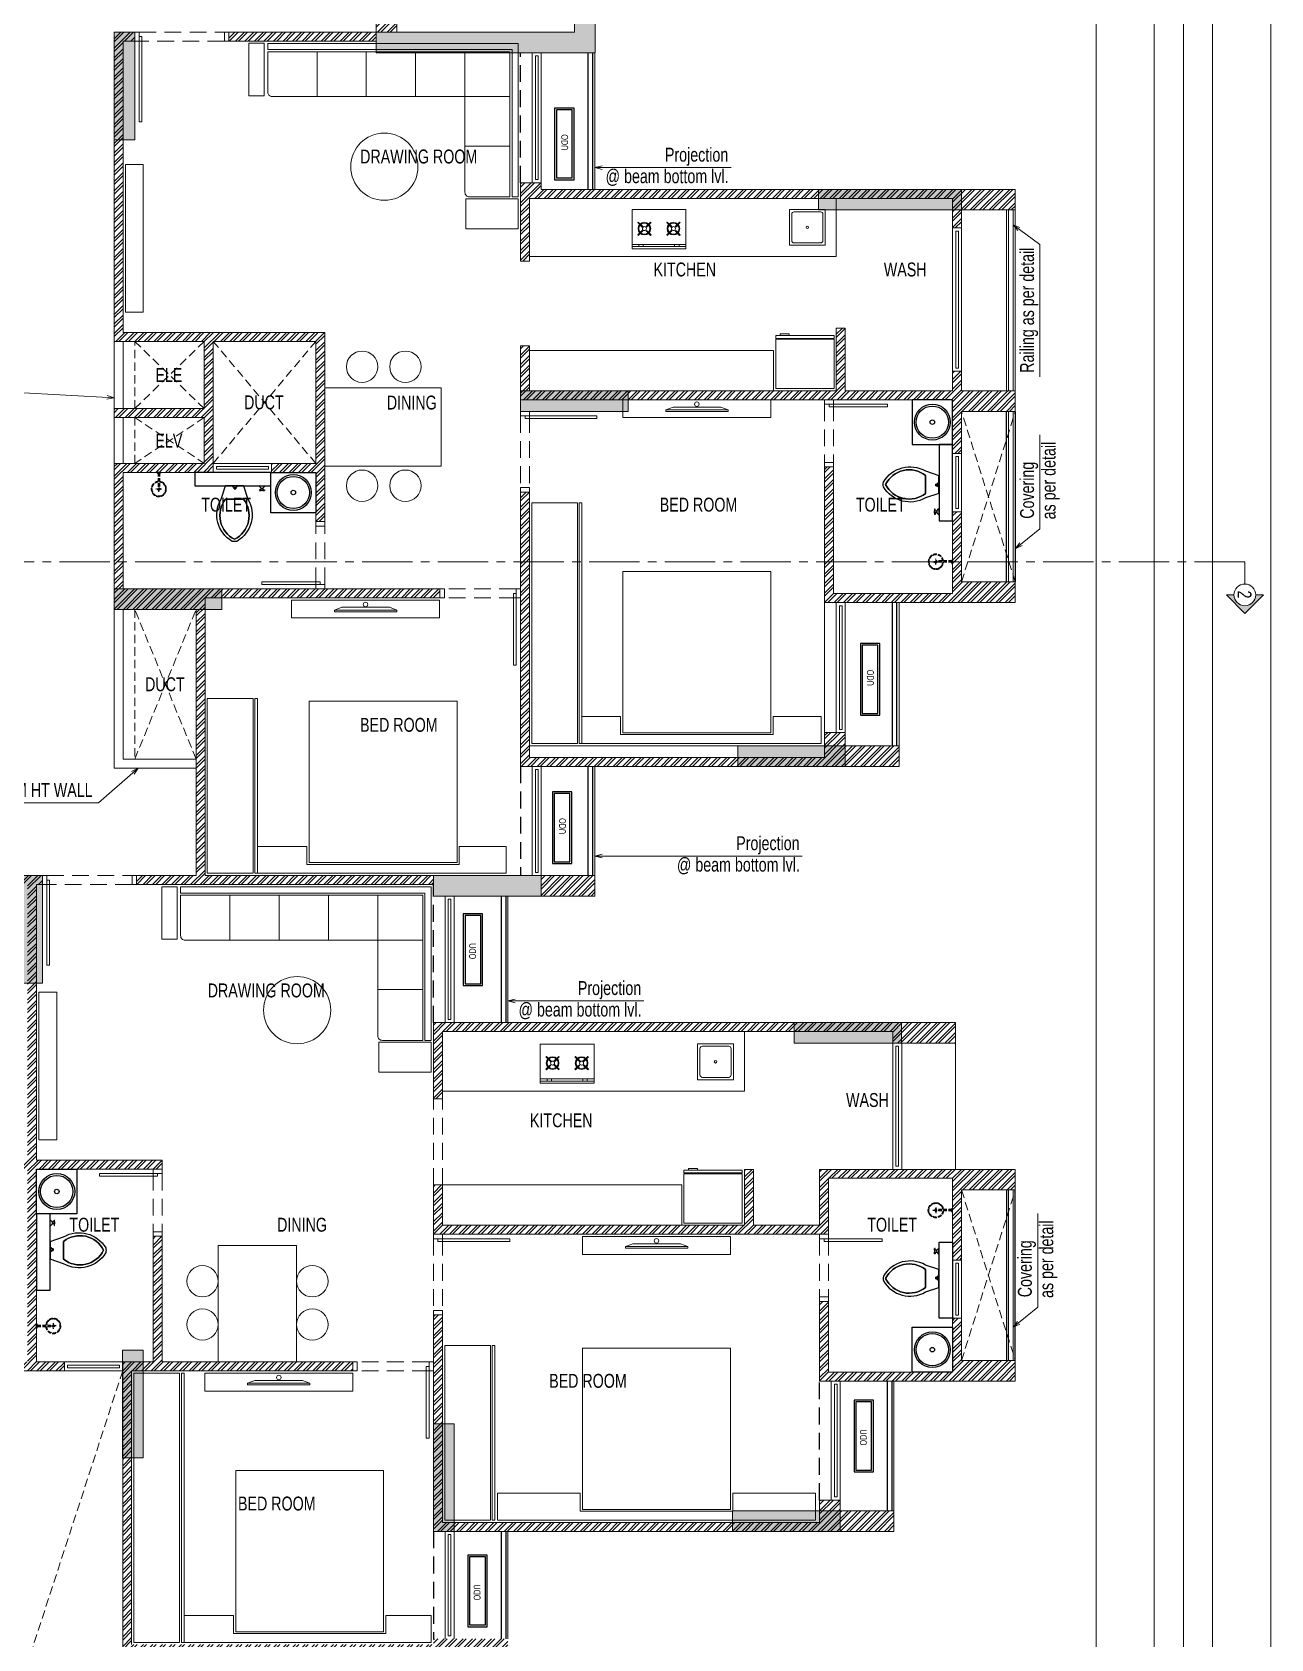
# Model space of a CAD drawing. Header units: inches. Extents: x 822859 to 1009930, y 496782 to 576896.
# Drawn here: x 910625 to 924439, y 533887 to 551813 of the extents above; entities that cross this region are included whole.
import ezdxf
from ezdxf.enums import TextEntityAlignment as Align

# ---------------------------------------------------------------- set-up
doc = ezdxf.new("R2010")
doc.units = ezdxf.units.IN
doc.header["$LTSCALE"] = 750
doc.header["$MEASUREMENT"] = 0
for name, pattern in [('CENTER', [2, 1.25, -0.25, 0.25, -0.25]), ('CENTER2', [1.125, 0.75, -0.125, 0.125, -0.125]), ('HIDDEN', [0.375, 0.25, -0.125]), ('HIDDEN2', [0.1875, 0.125, -0.0625])]:
    doc.linetypes.add(name, pattern=pattern)
for name, color, linetype, lineweight in [('COLUMN', 5, 'Continuous', 13), ('DOOR-MSA', 8, 'Continuous', 13), ('DOTTED LINE-MSA', 8, 'HIDDEN2', 13), ('ELE-01-MSA', 8, 'Continuous', 18), ('ELE-03-MSA', 145, 'Continuous', 18), ('ELE-04-MSA', 139, 'Continuous', 15), ('FURNITURE-MSA', 251, 'Continuous', 5), ('SECTION LINE', 14, 'CENTER', 9), ('TEXT DETAIL-MSA', 8, 'Continuous', 13), ('TEXT ROOM NAME-MSA', 8, 'Continuous', 13), ('WALL HATCH-MSA', 251, 'Continuous', 9), ('WALL-MSA', 11, 'Continuous', 18), ('WINDOW-MSA', 8, 'Continuous', 13)]:
    doc.layers.add(name, color=color, linetype=linetype, lineweight=lineweight)
for name, color, linetype in [('ELE-02-MSA', 8, 'Continuous'), ('P.FIXTURE', 8, 'Continuous'), ('R.C.C HATCH-MSA', 250, 'Continuous')]:
    doc.layers.add(name, color=color, linetype=linetype)
doc.styles.add('125', font='swisscl.ttf', dxfattribs={"height": 125})
doc.styles.add('ARIAL', font='ARIALN.TTF', dxfattribs={"height": 360})
doc.styles.add('Arial Narrow', font='swisscl.ttf', dxfattribs={"height": 150})
doc.styles.add('Arial-Reg', font='swisscl.ttf', dxfattribs={"height": 155})
doc.styles.add('MtXpl_Swis721_LtCn_B', font='swisscl.ttf')
doc.dimstyles.new('100 K.T', dxfattribs={"dimtxt": 360, "dimasz": 80, "dimexe": 0.18, "dimexo": 0.0625, "dimgap": 1, "dimtad": 1, "dimdec": 0, "dimzin": 0, "dimdsep": 46, "dimtxsty": 'ARIAL', "dimblk": 'DOT', "dimcen": 0.09, "dimse1": 1, "dimse2": 1, "dimclrd": 50, "dimclrt": 256, "dimadec": 0, "dimazin": 0, "dimtfac": 1, "dimtdec": 0, "dimtofl": 0, "dimtmove": 1, "dimatfit": 0, "dimfxl": 1, "dimtolj": 1, "dimtzin": 0, "dimlwd": -1, "dimarcsym": 0})
pattern_1 = [(45, (73952.8, 0), (-53.0330086, 53.0330086), []), (45, (73988.155, 0), (-53.0330086, 53.0330086), [])]

# ---------------------------------------------------------------- blocks, each defined once
blk = doc.blocks.new('t4tgg34')
for points in [[(375405, -62759), (375391, -62745), (375391, -62738), (375371, -62738), (375371, -62720), (375391, -62720), (375391, -62713), (375405, -62699), (375405, -62635), (375255, -62585, 0.412342), (374785, -62709, 0.132891), (374785, -62761, 0.412336), (375255, -62885), (375405, -62835)], [(375255, -62835, -0.475238), (374809, -62735, -0.475243), (375255, -62635)]]:
    blk.add_lwpolyline(points, format="xyb", close=True)
blk.add_lwpolyline([(375255, -62835), (375255, -62635, 0.475243), (374809, -62735, 0.475238), (375255, -62835, 0.489246)], format="xyb")
blk.add_lwpolyline([(375405, -62635), (375405, -62699), (375391, -62713), (375391, -62720), (375371, -62720), (375371, -62738), (375391, -62738), (375391, -62745), (375405, -62759), (375405, -62699), (375405, -62835)])
blk = doc.blocks.new('9')
at = {"linetype": 'Continuous'}
for p, q in [((709870, -390415), (709870, -390434)), ((709876, -390434), (709870, -390434)), ((709876, -390415), (709876, -390434))]:
    blk.add_line(p, q, dxfattribs=at)
for points in [[(709876, -390396), (709876, -390377), (709870, -390377), (709870, -390396)], [(709895, -390396), (709920, -390370), (709920, -390440), (709895, -390415)]]:
    blk.add_lwpolyline(points, dxfattribs=at)
blk.add_lwpolyline([(709895, -390415), (709870, -390415), (709870, -390396), (709895, -390396)], close=True, dxfattribs=at)
blk = doc.blocks.new('SHOWE')
at = {"linetype": 'HIDDEN', "ltscale": 0.2}
for p, q in [((3964261, -1171718), (3964261, -1171675)), ((3964261, -1171675), (3964263, -1171675)), ((3964264, -1171676), (3964264, -1171716)), ((3964269, -1171681), (3964269, -1171696)), ((3964269, -1171689), (3964438, -1171689)), ((3964447, -1171665), (3964447, -1171728)), ((3964261, -1171718), (3964263, -1171718)), ((3964269, -1171712), (3964269, -1171696)), ((3964269, -1171704), (3964438, -1171704)), ((3964479, -1171696), (3964416, -1171696))]:
    blk.add_line(p, q, dxfattribs=at)
for radius in [12.5, 10.6]:
    blk.add_circle((3964447, -1171696), radius, dxfattribs=at)
for centre, radius, start, end in [((3964262, -1171676), 1.76, 358.0282, 62.0821), ((3964260, -1171685), 10.1, 28.3436, 64.2104), ((3964447, -1171696), 84.1, 185.2383, 174.7617), ((3964447, -1171696), 81.4, 185.4105, 174.5895), ((3964447, -1171696), 78, 185.6496, 174.3504), ((3964262, -1171716), 1.76, 297.9179, 1.9718), ((3964260, -1171707), 10.1, 295.7896, 331.6564)]:
    blk.add_arc(centre, radius, start, end, dxfattribs=at)
blk = doc.blocks.new('A$C0454f6c0')
at = {"layer": 'WINDOW-MSA', "ltscale": 5000}
for points in [[(0, 1050), (0, 1000), (-100, 1000), (-100, 1050)], [(0, 0), (0, 50), (-100, 50), (-100, 0)]]:
    blk.add_lwpolyline(points, close=True, dxfattribs=at)
at = {"layer": 'WINDOW-MSA', "linetype": 'HIDDEN'}
for points in [[(-100, 1000), (-100, 50)], [(0, 50), (0, 1000)]]:
    blk.add_lwpolyline(points, dxfattribs=at)
at = {"layer": 'WINDOW-MSA', "ltscale": 5000, "elevation": 0}
blk.add_lwpolyline([(-50, 50), (-1000, 50), (-1000, 80), (-50, 80)], close=True, dxfattribs=at)
blk = doc.blocks.new('A$C16cd5f5f')
at = {"layer": 'WINDOW-MSA', "ltscale": 5000}
for points in [[(50, 50), (50, 850), (80, 850), (80, 50)], [(0, 0), (50, 0), (50, 100), (0, 100)], [(900, 0), (850, 0), (850, 100), (900, 100)]]:
    blk.add_lwpolyline(points, close=True, dxfattribs=at)
at = {"layer": 'WINDOW-MSA', "linetype": 'HIDDEN', "elevation": 0}
blk.add_lwpolyline([(50, 100), (850, 100)], dxfattribs=at)
at = {"layer": 'WINDOW-MSA', "linetype": 'HIDDEN'}
blk.add_lwpolyline([(50, 0), (850, 0)], dxfattribs=at)
blk = doc.blocks.new('A$Ca69f7aba')
at = {"layer": 'WINDOW-MSA', "ltscale": 5000}
for points in [[(-750, 0), (-700, 0), (-700, -100), (-750, -100)], [(0, 0), (-50, 0), (-50, -100), (0, -100)], [(-50, -50), (-50, -700), (-80, -700), (-80, -50)]]:
    blk.add_lwpolyline(points, close=True, dxfattribs=at)
at = {"layer": 'WINDOW-MSA', "linetype": 'HIDDEN'}
blk.add_lwpolyline([(-50, 0), (-700, 0)], dxfattribs=at)
at = {"layer": 'WINDOW-MSA', "linetype": 'HIDDEN', "elevation": 0}
blk.add_lwpolyline([(-50, -100), (-700, -100)], dxfattribs=at)
blk = doc.blocks.new('A$Cbea8c011')
at = {"layer": 'ELE-02-MSA', "elevation": 0}
for points in [[(400, -108), (-400, -108), (-400, 108), (400, 108)], [(380, -88), (-380, -88), (-380, 88), (380, 88)]]:
    blk.add_lwpolyline(points, close=True, dxfattribs=at)
at = {"layer": 'TEXT DETAIL-MSA', "style": 'Arial Narrow'}
blk.add_text('ODU', height=75, dxfattribs=at).set_placement((-106, -42, 0))
blk = doc.blocks.new('BLOCK-G & H TYPICAL COLOUMN')
at = {"layer": 'R.C.C HATCH-MSA'}
h = blk.add_hatch(color=256, dxfattribs=at)
h.dxf.hatch_style = 1
h.paths.add_polyline_path([(172697.62, -104207.75), (172688.57, -104207.75), (172688.57, -104255), (172697.62, -104255)])
h.paths.add_polyline_path([(172327.12, -104207.75), (172336.18, -104207.75), (172336.18, -104255), (172327.12, -104255)])
h.paths.add_polyline_path([(172819.88, -104207.75), (172819.88, -104216.81), (172867.12, -104216.81), (172867.12, -104207.75)])
h.paths.add_polyline_path([(172204.87, -104207.75), (172204.87, -104216.81), (172157.62, -104216.81), (172157.62, -104207.75)])
h.paths.add_polyline_path([(172561.18, -104240.06), (172552.12, -104240.06), (172552.12, -104287.31), (172561.18, -104287.31)])
h.paths.add_polyline_path([(172463.57, -104240.06), (172472.62, -104240.06), (172472.62, -104287.31), (172463.57, -104287.31)])
h.paths.add_polyline_path([(172177.87, -104422.2), (172177.87, -104431.25), (172130.62, -104431.25), (172130.62, -104422.2)])
h.paths.add_polyline_path([(172894.12, -104422.2), (172894.12, -104431.25), (172846.88, -104431.25), (172846.88, -104422.2)])
h.paths.add_polyline_path([(172336.12, -104486.75), (172336.12, -104495.81), (172288.87, -104495.81), (172288.87, -104486.75)])
h.paths.add_polyline_path([(172202.62, -104543.75), (172202.62, -104552.81), (172155.37, -104552.81), (172155.37, -104543.75)])
h.paths.add_polyline_path([(172822.13, -104543.75), (172822.13, -104552.81), (172869.37, -104552.81), (172869.37, -104543.75)])
h.paths.add_polyline_path([(172516.9, -104495.81), (172507.85, -104495.81), (172507.85, -104448.56), (172516.9, -104448.56)])
h.paths.add_polyline_path([(172697.62, -104104.25), (172688.57, -104104.25), (172688.57, -104057.01), (172697.62, -104057.01)])
h.paths.add_polyline_path([(172327.12, -104104.25), (172336.18, -104104.25), (172336.18, -104057.01), (172327.12, -104057.01)])
h.paths.add_polyline_path([(172819.88, -104104.25), (172819.88, -104095.2), (172867.12, -104095.2), (172867.12, -104104.25)])
h.paths.add_polyline_path([(172204.87, -104104.25), (172204.87, -104095.2), (172157.62, -104095.2), (172157.62, -104104.25)])
h.paths.add_polyline_path([(172561.18, -104071.94), (172552.12, -104071.94), (172552.12, -104024.7), (172561.18, -104024.7)])
h.paths.add_polyline_path([(172463.57, -104071.94), (172472.62, -104071.94), (172472.62, -104024.7), (172463.57, -104024.7)])
h.paths.add_polyline_path([(172177.87, -103889.81), (172177.87, -103880.75), (172130.62, -103880.75), (172130.62, -103889.81)])
h.paths.add_polyline_path([(172894.12, -103889.81), (172894.12, -103880.75), (172846.88, -103880.75), (172846.88, -103889.81)])
h.paths.add_polyline_path([(172336.12, -103825.25), (172336.12, -103816.2), (172288.87, -103816.2), (172288.87, -103825.25)])
h.paths.add_polyline_path([(172202.62, -103768.25), (172202.62, -103759.2), (172155.37, -103759.2), (172155.37, -103768.25)])
h.paths.add_polyline_path([(172822.13, -103768.25), (172822.13, -103759.2), (172869.37, -103759.2), (172869.37, -103768.25)])
h.paths.add_polyline_path([(172516.9, -103816.2), (172507.85, -103816.2), (172507.85, -103863.44), (172516.9, -103863.44)])
h.paths.add_polyline_path([(172548.37, -103699.31), (172548.37, -103690.25), (172595.62, -103690.25), (172595.62, -103699.31)])
h.paths.add_polyline_path([(172476.37, -103699.31), (172476.37, -103690.25), (172429.13, -103690.25), (172429.13, -103699.31)])
h.paths.add_polyline_path([(172726.82, -103612.31), (172726.82, -103603.25), (172774.06, -103603.25), (172774.06, -103612.31)])
h.paths.add_polyline_path([(172297.93, -103612.31), (172297.93, -103603.25), (172250.69, -103603.25), (172250.69, -103612.31)])
h.paths.add_polyline_path([(172920.37, -103523.81), (172920.37, -103514.75), (172857.56, -103514.75), (172857.56, -103523.81)])
h.paths.add_polyline_path([(172104.37, -103523.81), (172104.37, -103514.75), (172167.19, -103514.75), (172167.19, -103523.81)])
h.paths.add_polyline_path([(172476.37, -103492.94), (172467.32, -103492.94), (172467.32, -103445.7), (172476.37, -103445.7)])
h.paths.add_polyline_path([(172548.37, -103492.94), (172557.43, -103492.94), (172557.43, -103445.7), (172548.37, -103445.7)])
h.paths.add_polyline_path([(172663.43, -103454.75), (172759.5, -103454.75), (172759.5, -103349.7), (172663.43, -103349.7), (172663.43, -103358.75), (172750.44, -103358.75), (172750.44, -103445.7), (172663.43, -103445.7)])
h.paths.add_polyline_path([(172361.32, -103454.75), (172265.25, -103454.75), (172265.25, -103349.7), (172361.32, -103349.7), (172361.32, -103358.75), (172274.31, -103358.75), (172274.31, -103445.7), (172361.32, -103445.7)])
h.paths.add_polyline_path([(172428.37, -103358.75), (172419.32, -103358.75), (172419.32, -103311.51), (172428.37, -103311.51)])
h.paths.add_polyline_path([(172428.37, -103132.74), (172419.32, -103132.74), (172419.32, -103179.99), (172428.37, -103179.99)])
h.paths.add_polyline_path([(172151.62, -103286.75), (172151.62, -103277.7), (172104.37, -103277.7), (172104.37, -103286.75)])
h.paths.add_polyline_path([(172245.43, -103162.74), (172245.43, -103153.68), (172198.19, -103153.68), (172198.19, -103162.74)])
h.paths.add_polyline_path([(172428.37, -103021.25), (172419.32, -103021.25), (172419.32, -103068.5), (172428.37, -103068.5)])
h.paths.add_polyline_path([(172245.43, -102997.25), (172236.37, -102997.25), (172236.37, -103044.5), (172245.43, -103044.5)])
h.paths.add_polyline_path([(172104.37, -102997.25), (172104.37, -103006.31), (172151.62, -103006.31), (172151.62, -102997.25)])
h.paths.add_polyline_path([(172596.37, -103358.75), (172605.43, -103358.75), (172605.43, -103311.51), (172596.37, -103311.51)])
h.paths.add_polyline_path([(172596.37, -103132.74), (172605.43, -103132.74), (172605.43, -103179.99), (172596.37, -103179.99)])
h.paths.add_polyline_path([(172873.13, -103286.75), (172873.13, -103277.7), (172920.37, -103277.7), (172920.37, -103286.75)])
h.paths.add_polyline_path([(172779.32, -103162.74), (172779.32, -103153.68), (172826.56, -103153.68), (172826.56, -103162.74)])
h.paths.add_polyline_path([(172596.37, -103021.25), (172605.43, -103021.25), (172605.43, -103068.5), (172596.37, -103068.5)])
h.paths.add_polyline_path([(172779.32, -102997.25), (172788.37, -102997.25), (172788.37, -103044.5), (172779.32, -103044.5)])
h.paths.add_polyline_path([(172920.37, -102997.25), (172920.37, -103006.31), (172873.13, -103006.31), (172873.13, -102997.25)])
h.paths.add_polyline_path([(172548.37, -104612.7), (172548.37, -104621.75), (172595.62, -104621.75), (172595.62, -104612.7)])
h.paths.add_polyline_path([(172476.37, -104612.7), (172476.37, -104621.75), (172429.13, -104621.75), (172429.13, -104612.7)])
h.paths.add_polyline_path([(172297.93, -104699.7), (172297.93, -104708.75), (172250.69, -104708.75), (172250.69, -104699.7)])
h.paths.add_polyline_path([(172104.37, -104788.2), (172104.37, -104797.25), (172167.19, -104797.25), (172167.19, -104788.2)])
h.paths.add_polyline_path([(172726.82, -104699.7), (172726.82, -104708.75), (172774.06, -104708.75), (172774.06, -104699.7)])
h.paths.add_polyline_path([(172920.37, -104788.2), (172920.37, -104797.25), (172857.56, -104797.25), (172857.56, -104788.2)])
h.paths.add_polyline_path([(172476.37, -104819.06), (172467.32, -104819.06), (172467.32, -104866.31), (172476.37, -104866.31)])
h.paths.add_polyline_path([(172548.37, -104819.06), (172557.43, -104819.06), (172557.43, -104866.31), (172548.37, -104866.31)])
h.paths.add_polyline_path([(172663.43, -104857.25), (172759.5, -104857.25), (172759.5, -104962.31), (172663.43, -104962.31), (172663.43, -104953.25), (172750.44, -104953.25), (172750.44, -104866.31), (172663.43, -104866.31)])
h.paths.add_polyline_path([(172361.32, -104857.25), (172265.25, -104857.25), (172265.25, -104962.31), (172361.32, -104962.31), (172361.32, -104953.25), (172274.31, -104953.25), (172274.31, -104866.31), (172361.32, -104866.31)])
h.paths.add_polyline_path([(172428.37, -104953.25), (172419.32, -104953.25), (172419.32, -105000.5), (172428.37, -105000.5)])
h.paths.add_polyline_path([(172428.37, -105178.31), (172419.32, -105178.31), (172419.32, -105131.06), (172428.37, -105131.06)])
h.paths.add_polyline_path([(172151.62, -105025.25), (172151.62, -105034.31), (172104.37, -105034.31), (172104.37, -105025.25)])
h.paths.add_polyline_path([(172245.43, -105072.5), (172236.37, -105072.5), (172236.37, -105025.25), (172245.43, -105025.25)])
h.paths.add_polyline_path([(172428.37, -105290.75), (172419.32, -105290.75), (172419.32, -105243.51), (172428.37, -105243.51)])
h.paths.add_polyline_path([(172245.43, -105314.75), (172236.37, -105314.75), (172236.37, -105267.51), (172245.43, -105267.51)])
h.paths.add_polyline_path([(172104.37, -105277.35), (172113.43, -105277.35), (172113.43, -105314.75), (172104.37, -105314.75)])
h.paths.add_polyline_path([(172596.37, -104953.25), (172605.43, -104953.25), (172605.43, -105000.5), (172596.37, -105000.5)])
h.paths.add_polyline_path([(172596.37, -105178.31), (172605.43, -105178.31), (172605.43, -105131.06), (172596.37, -105131.06)])
h.paths.add_polyline_path([(172873.13, -105025.25), (172873.13, -105034.31), (172920.37, -105034.31), (172920.37, -105025.25)])
h.paths.add_polyline_path([(172788.37, -105025.25), (172779.32, -105025.25), (172779.32, -105072.5), (172788.37, -105072.5)])
h.paths.add_polyline_path([(172596.37, -105290.75), (172605.43, -105290.75), (172605.43, -105243.51), (172596.37, -105243.51)])
h.paths.add_polyline_path([(172779.32, -105314.75), (172788.37, -105314.75), (172788.37, -105267.51), (172779.32, -105267.51)])
h.paths.add_polyline_path([(172911.32, -105314.75), (172920.37, -105314.75), (172920.37, -105277.35), (172911.32, -105277.35)])
h.paths.add_polyline_path([(172688.63, -104486.75), (172688.63, -104495.81), (172735.87, -104495.81), (172735.87, -104486.75)])
h.paths.add_polyline_path([(172688.63, -103825.25), (172688.63, -103816.2), (172735.87, -103816.2), (172735.87, -103825.25)])
at = {"layer": 'COLUMN'}
for points in [[(172663.43, -103454.75), (172759.5, -103454.75), (172759.5, -103349.7), (172663.43, -103349.7), (172663.43, -103358.75), (172750.44, -103358.75), (172750.44, -103445.7), (172663.43, -103445.7)], [(172548.37, -103492.94), (172557.43, -103492.94), (172557.43, -103445.7), (172548.37, -103445.7)], [(172920.37, -103523.81), (172920.37, -103514.75), (172857.56, -103514.75), (172857.56, -103523.81)], [(172726.82, -103612.31), (172726.82, -103603.25), (172774.06, -103603.25), (172774.06, -103612.31)], [(172548.37, -103699.31), (172548.37, -103690.25), (172595.62, -103690.25), (172595.62, -103699.31)], [(172822.13, -103768.25), (172822.13, -103759.2), (172869.37, -103759.2), (172869.37, -103768.25)], [(172516.9, -103816.2), (172507.85, -103816.2), (172507.85, -103863.44), (172516.9, -103863.44)], [(172688.63, -103825.25), (172688.63, -103816.2), (172735.87, -103816.2), (172735.87, -103825.25)], [(172894.12, -103889.81), (172894.12, -103880.75), (172846.88, -103880.75), (172846.88, -103889.81)], [(172561.18, -104071.94), (172552.12, -104071.94), (172552.12, -104024.7), (172561.18, -104024.7)], [(172697.62, -104104.25), (172688.57, -104104.25), (172688.57, -104057.01), (172697.62, -104057.01)], [(172819.88, -104104.25), (172819.88, -104095.2), (172867.12, -104095.2), (172867.12, -104104.25)]]:
    blk.add_lwpolyline(points, close=True, dxfattribs=at)
blk = doc.blocks.new('_Dot')
at = {"linetype": 'ByBlock', "lineweight": -2}
blk.add_line((-0.5, 0), (-1, 0), dxfattribs=at)
at = {"linetype": 'ByBlock', "const_width": 0.5}
blk.add_lwpolyline([(-0.25, 0, 1), (0.25, 0, 1)], format="xyb", close=True, dxfattribs=at)
blk = doc.blocks.new('STUV')
at = {"layer": 'FURNITURE-MSA'}
for p, q in [((169, 0, 0), (169, -600, 0)), ((-81, -70), (-75, -63)), ((-31, -120), (-81, -70)), ((-81, -207), (-31, -157)), ((-75, -63), (-25, -113)), ((-25, -163), (-75, -213)), ((-25, -113), (-31, -120)), ((-31, -157), (-25, -163)), ((12, -113), (62, -63)), ((18, -120), (12, -113)), ((12, -163), (18, -157)), ((62, -213), (12, -163)), ((68, -70), (18, -120)), ((18, -157), (68, -207)), ((62, -63), (68, -70)), ((169, -76, 0), (194, -76, 0)), ((194, -126, 0), (169, -126, 0)), ((-75, -213), (-81, -207)), ((68, -207), (62, -213)), ((-81, -393), (-75, -387)), ((-31, -443), (-81, -393)), ((-81, -530), (-31, -480)), ((-75, -537), (-81, -530)), ((-75, -387), (-25, -437)), ((-25, -487), (-75, -537)), ((-25, -437), (-31, -443)), ((-31, -480), (-25, -487)), ((12, -437), (62, -387)), ((18, -443), (12, -437)), ((12, -487), (18, -480)), ((62, -537), (12, -487)), ((68, -393), (18, -443)), ((18, -480), (68, -530)), ((62, -387), (68, -393)), ((68, -530), (62, -537)), ((194, -474, 0), (169, -474, 0)), ((194, -524, 0), (169, -524, 0))]:
    blk.add_line(p, q, dxfattribs=at)
for points in [[(-219, -600), (219, -600), (219, 0), (-219, 0)], [(219, -600), (194, -600), (194, 0), (219, 0)]]:
    blk.add_lwpolyline(points, close=True, dxfattribs=at)
for centre, radius in [((-7, -138), 70.6), ((-7, -138), 61.8), ((-7, -138), 22.1), ((-7, -462), 70.6), ((-7, -462), 61.8), ((-7, -462), 22.1)]:
    blk.add_circle(centre, radius, dxfattribs=at)
blk = doc.blocks.new('G$C1887B0AA')
at = {"layer": 'FURNITURE-MSA'}
blk.add_lwpolyline([(0, 0), (300, 0), (300, 300), (0, 300)], close=True, dxfattribs=at)
blk.add_lwpolyline([(40, 20), (260, 20, 0.414214), (280, 40), (280, 260, 0.414214), (260, 280), (40, 280, 0.414214), (20, 260), (20, 40, 0.414214)], format="xyb", close=True, dxfattribs=at)
blk.add_circle((150, 150), 10, dxfattribs=at)
blk = doc.blocks.new('G$C7997B730')
at = {"layer": 'FURNITURE-MSA'}
for p, q in [((36, 1325, 0), (0, 1325, 0)), ((0, 1325, 0), (0, 0, 0)), ((36, 1325, 0), (0, 1325, 0)), ((93, 1169, 0), (36, 1325, 0)), ((36, 0, 0), (36, 1325, 0)), ((93, 1169, 0), (36, 1325, 0)), ((93, 156, 0), (93, 1169, 0)), ((36, 0, 0), (0, 0, 0)), ((93, 156, 0), (36, 0, 0))]:
    blk.add_line(p, q, dxfattribs=at)
blk = doc.blocks.new('G$CA9DB4A96')
at = {"layer": 'FURNITURE-MSA'}
for points in [[(550, 0), (550, 650), (0, 650), (0, 0)], [(560, 0), (590, 0), (590, 650), (560, 650)], [(590, 500), (610, 500), (610, 600), (590, 600)]]:
    blk.add_lwpolyline(points, close=True, dxfattribs=at)
blk = doc.blocks.new('A$Caebde61c')
at = {"layer": 'FURNITURE-MSA'}
for p, q in [((13540, -11610), (13540, -12110)), ((14090, -11610), (14090, -12110)), ((14640, -11610), (14640, -12110)), ((15190, -12110, 0), (15190, -11610, 0)), ((15190, -12110, 0), (15690, -12110, 0)), ((15190, -12662, 0), (15690, -12662, 0)), ((19331, -13895), (19331, -13245)), ((15910, -13895), (19331, -13895)), ((15910, -14942), (18631, -14942)), ((18631, -14942), (18631, -15392)), ((19201, -17755), (19201, -19205)), ((19201, -19353), (15910, -19353)), ((12569, -21021), (12569, -21521)), ((13119, -21021), (13119, -21521)), ((13669, -21021), (13669, -21521)), ((14219, -21521, 0), (14219, -21021, 0)), ((14219, -21521, 0), (14719, -21521, 0)), ((14219, -22073, 0), (14719, -22073, 0)), ((14939, -23205), (18307, -23205)), ((17607, -24253), (14939, -24253)), ((17607, -24253), (17607, -24703))]:
    blk.add_line(p, q, dxfattribs=at)
for points in [[(12950, -12100), (12780, -12100), (12780, -11515), (12950, -11515)], [(15785, -13229), (15715, -13229), (15715, -11585), (12990, -11585), (12990, -11516), (15785, -11516)], [(11603, -14515), (11403, -14515), (11403, -12866), (11603, -12866)], [(15200, -13249), (15200, -13586), (15785, -13586), (15785, -13249)], [(14926, -15359), (13626, -15359), (13626, -16234), (14926, -16234)], [(18601, -15692), (18601, -15492), (16951, -15492), (16951, -15692)], [(15935, -16642), (15935, -19328), (16445, -19328), (16445, -16642)], [(16465, -16642), (16465, -19328), (16495, -19328), (16495, -16642)], [(16951, -19208), (16951, -17408), (18601, -17408), (18601, -19208)], [(14906, -17927), (14906, -17727), (13256, -17727), (13256, -17927)], [(12317, -18826), (12317, -20776), (12827, -20776), (12827, -18826)], [(12847, -18826), (12847, -20776), (12877, -20776), (12877, -18826)], [(13452, -20656), (13452, -18856), (15102, -18856), (15102, -20656)], [(18626, -19228), (16926, -19228), (16926, -19028), (16495, -19028), (16495, -19328), (19163, -19328), (19163, -19028), (18626, -19028)], [(15127, -20676), (13427, -20676), (13427, -20476), (12877, -20476), (12877, -20776), (15650, -20776), (15650, -20476), (15127, -20476)], [(11979, -21511), (11809, -21511), (11809, -20926), (11979, -20926)], [(14814, -22640), (14744, -22640), (14744, -20996), (12019, -20996), (12019, -20926), (14814, -20926)], [(10638, -23751), (10438, -23751), (10438, -22101), (10638, -22101)], [(14229, -22660), (14229, -22996), (14814, -22996), (14814, -22660)], [(18151, -25028), (18151, -24828), (16501, -24828), (16501, -25028)], [(12438, -24927), (12438, -26227), (13313, -26227), (13313, -24927)], [(14964, -26043), (14964, -27993), (15474, -27993), (15474, -26043)], [(15494, -26043), (15494, -27993), (15524, -27993), (15524, -26043)], [(16501, -27873), (16501, -26073), (18151, -26073), (18151, -27873)], [(11498, -26352), (11498, -29357), (12008, -29357), (12008, -26352)], [(12028, -26352), (12028, -29357), (12058, -29357), (12058, -26352)], [(13939, -26552), (13939, -26352), (12289, -26352), (12289, -26552)], [(12633, -29237), (12633, -27437), (14283, -27437), (14283, -29237)], [(18176, -27893), (16476, -27893), (16476, -27693), (15552, -27693), (15552, -27993), (19100, -27993), (19100, -27693), (18176, -27693)], [(14308, -29257), (12608, -29257), (12608, -29057), (12058, -29057), (12058, -29357), (14814, -29357), (14814, -29057), (14308, -29057)]]:
    blk.add_lwpolyline(points, close=True, dxfattribs=at)
for points in [[(15690, -11610), (12990, -11610), (12990, -12060, 0.414214), (13040, -12110), (15190, -12110), (15190, -13179, 0.414214), (15240, -13229), (15690, -13229), (15690, -11610)], [(14719, -21021), (12019, -21021), (12019, -21471, 0.414214), (12069, -21521), (14219, -21521), (14219, -22590, 0.414214), (14269, -22640), (14719, -22640), (14719, -21021)]]:
    blk.add_lwpolyline(points, format="xyb", dxfattribs=at)
blk.add_lwpolyline([(18307, -23205), (18307, -22541)], dxfattribs=at)
for centre, radius in [((14291, -12892, 0), 375), ((14043, -15124), 175), ((14526, -15124), 175), ((17776, -15541, 0), 25), ((14043, -16451), 175), ((14526, -16451), 175), ((14081, -17776, 0), 25), ((13319, -22303, 0), 375), ((17326, -24877, 0), 25), ((12263, -25327), 175), ((13488, -25327), 175), ((12263, -25810), 175), ((13488, -25810), 175), ((13114, -26401, 0), 25)]:
    blk.add_circle(centre, radius, dxfattribs=at)
for name, p, rotation in [('STUV', (17653, -13590, 0), 270), ('G$CA9DB4A96', (19306, -15367), 89.99999999999997), ('STUV', (16629, -22900, 0), 270), ('G$CA9DB4A96', (18282, -24678), 90.00000000000004)]:
    blk.add_blockref(name, p, dxfattribs=dict(at, rotation=rotation))
for name, p, xscale, yscale, zscale, rotation in [('G$C1887B0AA', (19208, -13369), 1.333333333333333, 1.333333333333333, 1.333333333333333, 180), ('G$C7997B730', (18124, -15622, 0), 0.5248800000000007, 0.5248800000000007, 0.5248800000000007, 89.99999999999997), ('G$C7997B730', (14429, -17857, 0), 0.5248800000000007, 0.5248800000000007, 0.5248800000000007, 89.99999999999997), ('G$C1887B0AA', (18184, -22679), 1.333333333333333, 1.333333333333333, 1.333333333333333, 180), ('G$C7997B730', (17674, -24958, 0), 0.524880000000001, 0.524880000000001, 0.524880000000001, 90.00000000000004), ('G$C7997B730', (13461, -26482, 0), 0.524880000000001, 0.524880000000001, 0.524880000000001, 90.00000000000004)]:
    blk.add_blockref(name, p, dxfattribs=dict(at, xscale=xscale, yscale=yscale, zscale=zscale, rotation=rotation))
blk = doc.blocks.new('section sym.')
h = blk.add_hatch(color=256)
h.dxf.hatch_style = 1
h.paths.add_polyline_path([(-240, 90), (-240, 153), (-393, 0), (-240, -153), (-240, -90, -0.414214), (-330, 0, -0.414214)])
at = {"layer": 'SECTION LINE', "linetype": 'Continuous'}
blk.add_line((-150, 0), (0, 0), dxfattribs=at)
blk.add_lwpolyline([(-240, -90), (-240, -153), (-393, 0), (-240, 153), (-240, 90)], dxfattribs=at)
blk.add_circle((-240, 0), 90, dxfattribs=at)
blk = doc.blocks.new('A$C37e82350')
at = {"layer": 'SECTION LINE', "linetype": 'CENTER2'}
blk.add_lwpolyline([(17359, 15657), (17302, 15657), (17302, -11420), (17346, -11420)], dxfattribs=at)
at = {"layer": 'SECTION LINE', "xscale": -1.347826086956522, "yscale": 1.347826086956522, "zscale": 1.347826086956522}
blk.add_blockref('section sym.', (17346, 15657), dxfattribs=at)
at = {"layer": 'SECTION LINE', "style": '125'}
blk.add_text('2', height=155, dxfattribs=at).set_placement((17665, 15654), align=Align.MIDDLE)

msp = doc.modelspace()

# ---------------------------------------------------------------- hatches: boundary and pattern name
at = {"layer": 'WALL HATCH-MSA'}
h = msp.add_hatch(dxfattribs=at)
h.set_pattern_fill('ANSI32', color=256, scale=200)
h.set_pattern_definition(pattern_1)
h.paths.add_polyline_path([(914462, 551813), (914692, 551813), (914692, 552393), (914462, 552393)])
h = msp.add_hatch(dxfattribs=at)
h.set_pattern_fill('ANSI32', color=256, scale=200)
h.set_pattern_definition(pattern_1)
h.paths.add_polyline_path([(911640, 545602), (911640, 546902), (912645, 546902), (912645, 548363), (913788, 548363), (913788, 547002), (913295, 547002), (913295, 546902), (913788, 546902), (913788, 546352), (913888, 546352), (913888, 548463), (911640, 548463), (911640, 551713), (911770, 551713), (911770, 551813), (911540, 551813), (911540, 548363), (912545, 548363), (912545, 547613), (911540, 547613), (911540, 547513), (912545, 547513), (912545, 547002), (911540, 547002), (911540, 545372), (912454, 545372), (912454, 542403), (911790, 542403), (911790, 542303), (915102, 542303), (915102, 542403), (912554, 542403), (912554, 545502), (915172, 545502), (915172, 545602)])
h = msp.add_hatch(dxfattribs=at)
h.set_pattern_fill('ANSI32', color=256, scale=200)
h.set_pattern_definition(pattern_1)
h.paths.add_polyline_path([(914462, 551813), (912820, 551813), (912820, 551713), (914462, 551713)], flags=17)
h = msp.add_hatch(dxfattribs=at)
h.set_pattern_fill('ANSI32', color=256, scale=200)
h.set_pattern_definition(pattern_1)
h.paths.add_polyline_path([(921589, 549829), (921589, 550059), (916302, 550059), (916302, 550133), (916072, 550133), (916072, 549259), (916172, 549259), (916172, 549959), (920889, 549959), (920889, 549629), (920989, 549629), (920989, 549829)])
h = msp.add_hatch(dxfattribs=at)
h.set_pattern_fill('ANSI32', color=256, scale=200)
h.set_pattern_definition(pattern_1)
h.paths.add_polyline_path([(921589, 547582), (921589, 547812), (920989, 547812), (920989, 548029), (920889, 548029), (920889, 547812), (919693, 547812), (919693, 548512), (919593, 548512), (919593, 547812), (916172, 547812), (916172, 548312), (916072, 548312), (916072, 547712), (920889, 547712), (920889, 547112), (920989, 547112), (920989, 547582)])
h = msp.add_hatch(dxfattribs=at)
h.set_pattern_fill('ANSI32', color=256, scale=200)
h.set_pattern_definition(pattern_1)
h.paths.add_polyline_path([(921589, 545449), (921589, 545679), (920989, 545679), (920989, 546462), (920889, 546462), (920889, 545549), (919563, 545549), (919563, 546962), (919463, 546962), (919463, 545449)])
h = msp.add_hatch(dxfattribs=at)
h.set_pattern_fill('ANSI32', color=256, scale=200)
h.set_pattern_definition(pattern_1)
h.paths.add_polyline_path([(920293, 543621), (920293, 543851), (919693, 543851), (919693, 543999), (919463, 543999), (919463, 543721), (916172, 543721), (916172, 546682), (916072, 546682), (916072, 543621)])
h = msp.add_hatch(dxfattribs=at)
h.set_pattern_fill('ANSI32', color=256, scale=200)
h.set_pattern_definition(pattern_1)
h.paths.add_polyline_path([(910575, 542303), (910575, 539228), (909175, 539228), (909175, 539128), (910575, 539128), (910575, 536977), (910266, 536977), (910266, 536877), (910985, 536877), (910985, 536977), (910675, 536977), (910675, 539128), (912075, 539128), (912075, 539228), (910675, 539228), (910675, 542303), (910740, 542303), (910740, 542403), (910510, 542403), (910510, 542303)])
h = msp.add_hatch(dxfattribs=at)
h.set_pattern_fill('ANSI32', color=256, scale=200)
h.set_pattern_definition(pattern_1)
h.paths.add_polyline_path([(916902, 542173), (916902, 542403), (916302, 542403), (916302, 542173)])
h = msp.add_hatch(dxfattribs=at)
h.set_pattern_fill('ANSI32', color=256, scale=200)
h.set_pattern_definition(pattern_1)
h.paths.add_polyline_path([(920922, 540533), (920922, 540763), (915101, 540763), (915101, 539913), (915201, 539913), (915201, 540663), (920222, 540663), (920222, 540533)])
h = msp.add_hatch(dxfattribs=at)
h.set_pattern_fill('ANSI32', color=256, scale=200)
h.set_pattern_definition(pattern_1)
h.paths.add_polyline_path([(921589, 538895), (921589, 539125), (919406, 539125), (919406, 538501), (918669, 538501), (918669, 539125), (918569, 539125), (918569, 538501), (915201, 538501), (915201, 538951), (915101, 538951), (915101, 538401), (919506, 538401), (919506, 539025), (920889, 539025), (920889, 538113), (920989, 538113), (920989, 538895)])
h = msp.add_hatch(dxfattribs=at)
h.set_pattern_fill('ANSI32', color=256, scale=200)
h.set_pattern_definition(pattern_1)
h.paths.add_polyline_path([(915101, 533887), (915101, 533822), (911735, 533822), (911735, 536877), (914201, 536877), (914201, 536977), (912075, 536977), (912075, 538378), (911975, 538378), (911975, 536977), (911635, 536977), (911635, 530567), (911975, 530567), (911975, 529166), (912075, 529166), (912075, 530567), (914201, 530567), (914201, 530667), (911735, 530667), (911735, 533722), (915101, 533722), (915101, 533657), (915931, 533657), (915931, 533887)])
h = msp.add_hatch(dxfattribs=at)
h.set_pattern_fill('ANSI32', color=256, scale=200)
h.set_pattern_definition(pattern_1)
h.paths.add_polyline_path([(920989, 536993), (920989, 537463), (920889, 537463), (920889, 536863), (919506, 536863), (919506, 537651), (919406, 537651), (919406, 536763), (921589, 536763), (921589, 536993)])
h = msp.add_hatch(dxfattribs=at)
h.set_pattern_fill('ANSI32', color=256, scale=200)
h.set_pattern_definition(pattern_1)
h.paths.add_polyline_path([(919636, 535316), (919636, 535436), (919406, 535436), (919406, 535186), (915201, 535186), (915201, 537501), (915101, 537501), (915101, 535086), (920236, 535086), (920236, 535316)])

# ---------------------------------------------------------------- linework, layer by layer
at = {"layer": 'Defpoints', "color": 1, "lineweight": 0}
for points in [[(924439, 566054), (896812, 566054), (896812, 501489), (924439, 501489)], [(923789, 565404), (897462, 565404), (897462, 502139), (923789, 502139)], [(923464, 565079), (897787, 565079), (897787, 502464), (923464, 502464)], [(923139, 564754), (898112, 564754), (898112, 502789), (923139, 502789)], [(922489, 564104), (898762, 564104), (898762, 503439), (922489, 503439)]]:
    msp.add_lwpolyline(points, close=True, dxfattribs=at)
at = {"layer": 'DOOR-MSA', "linetype": 'HIDDEN'}
for p, q in [((915101, 538951), (915101, 539913)), ((915201, 538951), (915201, 539913))]:
    msp.add_line(p, q, dxfattribs=at)
at = {"layer": 'DOTTED LINE-MSA'}
for p, q in [((911770, 547613), (911770, 548363)), ((912545, 547613), (911770, 548363)), ((911770, 547613), (912545, 548363)), ((912645, 547002), (913788, 548363)), ((913788, 547002), (912645, 548363)), ((911770, 547002), (911770, 547513)), ((912545, 547513), (911770, 547002)), ((911770, 547513), (912545, 547002)), ((911770, 545372), (911770, 543703)), ((911770, 543703), (912454, 545372)), ((912454, 543703), (911770, 545372)), ((911635, 536877), (909616, 530667))]:
    msp.add_line(p, q, dxfattribs=at)
for points in [[(920989, 545679), (921589, 547582)], [(921589, 545679), (920989, 547582)], [(920989, 536993), (921589, 538895)], [(920989, 538895), (921589, 536993)]]:
    msp.add_lwpolyline(points, dxfattribs=at)
at = {"layer": 'ELE-01-MSA', "lineweight": 0}
for p, q in [((921514, 547812), (921514, 549829)), ((921564, 547812), (921564, 549829))]:
    msp.add_line(p, q, dxfattribs=at)
at = {"layer": 'ELE-01-MSA'}
for p, q in [((911540, 547613), (911540, 548363)), ((911640, 547613), (911640, 548363)), ((911540, 547002), (911540, 547513)), ((911640, 547002), (911640, 547513)), ((921514, 545679), (921514, 547582)), ((921564, 547582), (921564, 545679)), ((911640, 545372), (911640, 543703)), ((921514, 538895), (921514, 536993)), ((921564, 536993), (921564, 538895))]:
    msp.add_line(p, q, dxfattribs=at)
for points in [[(911540, 545372), (911540, 543603), (912454, 543603)], [(911640, 543703), (912454, 543703)]]:
    msp.add_lwpolyline(points, dxfattribs=at)
at = {"layer": 'ELE-02-MSA', "linetype": 'HIDDEN'}
for p, q in [((916072, 550133), (916072, 551583)), ((916072, 543621), (916072, 542403)), ((915101, 540763), (915101, 542303)), ((919406, 535436), (919406, 536763)), ((915101, 535086), (915101, 533887))]:
    msp.add_line(p, q, dxfattribs=at)
at = {"layer": 'ELE-02-MSA'}
for p, q in [((916827, 550061), (916827, 551583)), ((916877, 550061), (916877, 551583)), ((921489, 545679), (921489, 547582)), ((921589, 547582), (921589, 545679)), ((920218, 543851), (920218, 545449)), ((920268, 543851), (920268, 545449)), ((916827, 542403), (916827, 543621)), ((916877, 542403), (916877, 543621)), ((915856, 542173), (915856, 540763)), ((915906, 542173), (915906, 540763)), ((921489, 538895), (921489, 536993)), ((921589, 536993), (921589, 538895)), ((920161, 536763), (920161, 535316)), ((920211, 536763), (920211, 535316)), ((915856, 535086), (915856, 533887)), ((915906, 535086), (915906, 533887))]:
    msp.add_line(p, q, dxfattribs=at)
at = {"layer": 'ELE-03-MSA', "lineweight": 0}
for p, q in [((921489, 547812), (921489, 549829)), ((921589, 547812), (921589, 549829))]:
    msp.add_line(p, q, dxfattribs=at)
at = {"layer": 'ELE-04-MSA'}
for p, q in [((916902, 550061), (916902, 551583)), ((920293, 543851), (920293, 545449)), ((916902, 542403), (916902, 543621)), ((915931, 542173), (915931, 540763)), ((920922, 540533), (920922, 539125)), ((920236, 536763), (920236, 535316)), ((915931, 535086), (915931, 533887))]:
    msp.add_line(p, q, dxfattribs=at)
at = {"layer": 'P.FIXTURE'}
for points in [[(920889, 547712), (920439, 547712), (920439, 547212), (920889, 547212)], [(920739, 547212), (920739, 546362), (920889, 546362), (920889, 547212)], [(912438, 546752), (913288, 546752), (913288, 546902), (912438, 546902)], [(913288, 546452), (913288, 546902), (913788, 546902), (913788, 546452)], [(911125, 538628), (910675, 538628), (910675, 539128), (911125, 539128)], [(910825, 537778), (910825, 538628), (910675, 538628), (910675, 537778)], [(920739, 537463), (920739, 538313), (920889, 538313), (920889, 537463)], [(920889, 536863), (920439, 536863), (920439, 537363), (920889, 537363)]]:
    msp.add_lwpolyline(points, close=True, dxfattribs=at)
for centre, radius in [((920664, 547462), 200), ((920664, 547462), 180), ((920664, 547462), 25), ((913538, 546677), 200), ((913538, 546677), 180), ((913538, 546677), 25), ((910900, 538878), 200), ((910900, 538878), 180), ((910900, 538878), 25), ((920664, 537113), 200), ((920664, 537113), 180), ((920664, 537113), 25)]:
    msp.add_circle(centre, radius, dxfattribs=at)
at = {"layer": 'WALL-MSA'}
for p, q in [((914462, 552393), (914462, 551713)), ((911540, 551813), (911770, 551813)), ((911540, 548363), (911540, 551813)), ((911770, 551713), (911770, 551813)), ((912820, 551813), (914462, 551813)), ((912820, 551713), (912820, 551813)), ((911640, 551713), (911770, 551713)), ((911640, 548463), (911640, 551713)), ((912820, 551713), (914462, 551713)), ((916072, 550133), (916072, 549259)), ((916302, 550059), (921589, 550059)), ((921589, 550059), (921589, 549829)), ((920889, 549959), (916172, 549959)), ((916172, 549959), (916172, 549259)), ((920889, 549629), (920889, 549959)), ((921589, 549829), (920989, 549829)), ((920989, 549629), (920989, 549829)), ((920989, 549629), (920889, 549629)), ((916172, 549259), (916072, 549259)), ((913888, 548463), (911640, 548463)), ((913888, 548463), (913888, 546352)), ((919593, 547812), (919593, 548512, 0)), ((919693, 548512, 0), (919593, 548512, 0)), ((919693, 547812), (919693, 548512, 0)), ((912545, 548363), (911540, 548363)), ((912545, 548363), (912545, 547613)), ((913788, 548363), (912645, 548363)), ((912645, 548363), (912645, 546902)), ((913788, 548363), (913788, 547002)), ((916072, 548312), (916072, 547712)), ((916172, 548312), (916072, 548312)), ((916172, 548312), (916172, 547812)), ((920989, 548029), (920889, 548029)), ((920889, 547812), (920889, 548029)), ((920989, 547812), (920989, 548029)), ((920889, 547712), (916072, 547712)), ((919593, 547812), (916172, 547812)), ((920889, 547812), (919693, 547812)), ((920889, 547712), (920889, 547112)), ((921589, 547812), (920989, 547812)), ((921589, 547812), (921589, 547582)), ((912545, 547613), (911540, 547613)), ((911540, 547513), (911540, 547613)), ((912545, 547513), (911540, 547513)), ((912545, 547513), (912545, 547002)), ((921589, 547582), (920989, 547582)), ((920989, 547582), (920989, 547112)), ((912545, 547002), (911540, 547002)), ((911540, 545372), (911540, 547002)), ((913788, 547002), (913295, 547002)), ((913295, 547002), (913295, 546902)), ((919463, 545449, 0), (919463, 546962)), ((919463, 546962), (919563, 546962)), ((919563, 545549, 0), (919563, 546962)), ((920889, 547112), (920989, 547112)), ((912645, 546902), (911640, 546902)), ((911640, 545602), (911640, 546902)), ((913788, 546902), (913295, 546902)), ((913788, 546902), (913788, 546352)), ((916172, 546682, 0), (916072, 546682, 0)), ((916072, 546682, 0), (916072, 543621)), ((916172, 546682, 0), (916172, 543721)), ((920889, 546462), (920989, 546462)), ((920889, 546462), (920889, 545549)), ((920989, 546462), (920989, 545679)), ((913888, 546352), (913788, 546352)), ((915172, 545602), (911640, 545602)), ((915172, 545602), (915172, 545502)), ((919563, 545549), (920889, 545549)), ((920989, 545679), (921589, 545679)), ((921589, 545679), (921589, 545449)), ((912454, 545372), (911540, 545372)), ((912454, 542403), (912454, 545372)), ((915172, 545502), (912554, 545502)), ((912554, 542403), (912554, 545502)), ((919463, 545449), (921589, 545449)), ((919463, 543999), (919463, 543721)), ((919463, 543721), (916172, 543721)), ((920293, 543851), (919693, 543851)), ((920293, 543851), (920293, 543621)), ((920293, 543621), (916072, 543621)), ((910510, 542403), (910740, 542403)), ((910675, 542303), (910675, 539228)), ((910675, 542303), (910740, 542303)), ((910740, 542403), (910740, 542303)), ((912454, 542403), (911790, 542403)), ((911790, 542403), (911790, 542303)), ((911790, 542303), (915102, 542303)), ((915102, 542403), (912554, 542403)), ((915102, 542303), (915102, 542403)), ((916902, 542403), (916302, 542403)), ((916302, 542173), (916302, 542403)), ((916902, 542403), (916902, 542173)), ((916302, 542173), (916902, 542173)), ((915101, 539913), (915101, 540763)), ((915101, 540763), (920922, 540763)), ((920922, 540763), (920922, 540533)), ((915201, 539913), (915201, 540663)), ((915201, 539913), (915101, 539913)), ((910675, 539228), (912075, 539228)), ((910675, 539128), (910675, 536977)), ((910675, 539128), (912075, 539128)), ((912075, 539128), (912075, 539228)), ((918569, 539125), (918569, 538501)), ((918669, 539125), (918569, 539125)), ((918669, 539125), (918669, 538501)), ((919406, 538501), (919406, 539125)), ((921589, 539125), (919406, 539125)), ((921589, 539125), (921589, 538895)), ((915201, 538951), (915101, 538951)), ((915101, 538401), (915101, 538951)), ((915201, 538501), (915201, 538951)), ((919506, 538401, 0), (919506, 539025)), ((920889, 539025), (919506, 539025)), ((920889, 539025), (920889, 538113)), ((920989, 538895), (920989, 538113)), ((921589, 538895), (920989, 538895)), ((911975, 538378), (912075, 538378)), ((911975, 536977), (911975, 538378)), ((912075, 536977), (912075, 538378)), ((919506, 538401), (915101, 538401)), ((918569, 538501), (915201, 538501)), ((919406, 538501), (918669, 538501)), ((920889, 538113), (920989, 538113)), ((919406, 537651), (919506, 537651)), ((919406, 537651), (919406, 536763)), ((919506, 537651), (919506, 536863, 0)), ((915201, 537501), (915101, 537501)), ((915101, 535086), (915101, 537501)), ((915201, 535186), (915201, 537501)), ((920889, 537463), (920889, 536863)), ((920889, 537463), (920989, 537463)), ((920989, 537463), (920989, 536993)), ((910675, 536977), (910985, 536977)), ((910985, 536977), (910985, 536877)), ((911635, 530567), (911635, 536977)), ((911635, 536977), (911975, 536977)), ((912075, 536977), (914201, 536977)), ((914201, 536877), (914201, 536977)), ((920989, 536993), (921589, 536993)), ((921589, 536993), (921589, 536763)), ((910985, 536877), (910266, 536877)), ((911735, 536877), (911735, 533822)), ((911735, 536877), (914201, 536877)), ((919406, 536763), (921589, 536763)), ((919506, 536863), (920889, 536863)), ((919406, 535436), (919406, 535186)), ((919636, 535436), (919406, 535436)), ((919636, 535316), (919636, 535436)), ((920236, 535316), (919636, 535316)), ((920236, 535086), (920236, 535316)), ((919406, 535186), (915201, 535186)), ((920236, 535086), (915101, 535086))]:
    msp.add_line(p, q, dxfattribs=at)
for points in [[(914462, 552393), (914692, 552393), (914692, 551813), (914462, 551813)], [(916072, 550133), (916302, 550133), (916302, 550059)], [(919463, 543999), (919693, 543999), (919693, 543851)], [(920922, 540533), (920222, 540533), (920222, 540663), (915201, 540663)]]:
    msp.add_lwpolyline(points, dxfattribs=at)
at = {"layer": 'WINDOW-MSA'}
for p, q in [((916202, 550133), (916202, 551583)), ((916302, 550133), (916302, 551583)), ((920889, 548029), (920889, 549629)), ((920989, 549629), (920989, 548029)), ((913295, 547002), (912645, 547002)), ((920889, 546462), (920889, 547112)), ((920989, 547112), (920989, 546462)), ((913295, 546902), (912645, 546902)), ((919593, 543999), (919593, 545449)), ((919693, 543999), (919693, 545449)), ((916202, 542403), (916202, 543621)), ((916302, 542403), (916302, 543621)), ((915231, 540763), (915231, 542173)), ((915331, 540763), (915331, 542173)), ((920222, 539125), (920222, 540533)), ((920322, 539125), (920322, 540533)), ((920322, 539125), (920222, 539125)), ((920889, 537463), (920889, 538113)), ((920989, 537463), (920989, 538113)), ((910985, 536977), (911635, 536977)), ((910985, 536877), (911635, 536877)), ((919536, 535436), (919536, 536763)), ((919636, 535436), (919636, 536763)), ((915231, 533887), (915231, 535086)), ((915331, 533887), (915331, 535086))]:
    msp.add_line(p, q, dxfattribs=at)
for points in [[(916237, 551548), (916237, 550168), (916267, 550168), (916267, 551548)], [(920954, 548064), (920954, 549594), (920924, 549594), (920924, 548064)], [(912680, 546937), (913260, 546937), (913260, 546967), (912680, 546967)], [(920954, 546497), (920954, 547077), (920924, 547077), (920924, 546497)], [(919628, 545414), (919628, 544034), (919658, 544034), (919658, 545414)], [(916237, 543586), (916237, 542438), (916267, 542438), (916267, 543586)], [(915266, 542138), (915266, 540798), (915296, 540798), (915296, 542138)], [(920257, 540498), (920257, 539160), (920287, 539160), (920287, 540498)], [(920924, 538078), (920924, 537498), (920954, 537498), (920954, 538078)], [(911020, 536912), (911020, 536942), (911600, 536942), (911600, 536912)], [(919571, 536728), (919571, 535471), (919601, 535471), (919601, 536728)], [(915266, 535051), (915266, 533922), (915296, 533922), (915296, 535051)]]:
    msp.add_lwpolyline(points, close=True, dxfattribs=at)

# ---------------------------------------------------------------- block references
at = {"color": 2, "rotation": 270}
msp.add_blockref('A$C37e82350', (908492, 563204), dxfattribs=at)
at = {"xscale": -1}
for p, rotation in [((916560, 550567, 0), 89.99999999999993), ((919969, 544593, 0), 89.99999999999993), ((916535, 542938, 0), 89.99999999999993), ((915541, 541576, 0), 270), ((919899, 536150, 0), 270), ((915592, 534422, 0), 270)]:
    msp.add_blockref('A$Cbea8c011', p, dxfattribs=dict(at, rotation=rotation))
at = {"layer": 'COLUMN', "xscale": 25.4, "yscale": 25.4, "zscale": 25.4}
msp.add_blockref('BLOCK-G & H TYPICAL COLOUMN', (-3471189, 3179334), dxfattribs=at)
at = {"layer": 'DOOR-MSA', "extrusion": (1.72192e-41, -1.29247e-26, -1), "zscale": -1, "rotation": 90.00000000000001}
msp.add_blockref('A$C0454f6c0', (-911770, 551813, 0), dxfattribs=at)
at = {"layer": 'DOOR-MSA'}
for name, p, rotation in [('A$Ca69f7aba', (919463, 547712), 89.99999999999997), ('A$Ca69f7aba', (913888, 545602, 0), 270), ('A$C16cd5f5f', (916072, 545602, 0), 180), ('A$C16cd5f5f', (915101, 538401, 0), 270), ('A$Ca69f7aba', (919406, 538401), 90.00000000000004), ('A$C16cd5f5f', (915101, 536977, 0), 180)]:
    msp.add_blockref(name, p, dxfattribs=dict(at, rotation=rotation))
at = {"layer": 'DOOR-MSA', "extrusion": (1.00445e-41, -1.29247e-26, -1), "zscale": -1.000000000000001, "rotation": 90.00000000000001}
msp.add_blockref('A$C0454f6c0', (-910740, 542403, 0), dxfattribs=at)
at = {"layer": 'DOOR-MSA', "xscale": -1, "rotation": 270}
msp.add_blockref('A$Ca69f7aba', (912075, 539128, 0), dxfattribs=at)
at = {"layer": 'FURNITURE-MSA'}
msp.add_blockref('A$Caebde61c', (900262, 563204), dxfattribs=at)
at = {"layer": 'P.FIXTURE', "xscale": -1}
for name, p, rotation in [('t4tgg34', (545333, 484032), 180), ('t4tgg34', (975617, 171347), 270), ('9', (210818, 147807), 180)]:
    msp.add_blockref(name, p, dxfattribs=dict(at, rotation=rotation))
at = {"layer": 'P.FIXTURE', "lineweight": 30}
for p, rotation in [((2083734, 4511163), 270), ((4885150, -625791), 180)]:
    msp.add_blockref('SHOWE', p, dxfattribs=dict(at, rotation=rotation))
at = {"layer": 'P.FIXTURE'}
for p, rotation in [((522783, -163169), 89.99999999999997), ((1620746, 148123), 180)]:
    msp.add_blockref('9', p, dxfattribs=dict(at, rotation=rotation))
for name, p in [('9', (210818, 936867)), ('t4tgg34', (545333, 600642))]:
    msp.add_blockref(name, p, dxfattribs=at)
at = {"layer": 'P.FIXTURE', "lineweight": 30, "xscale": -1}
msp.add_blockref('SHOWE', (4885150, 1710365), dxfattribs=at)
at = {"layer": 'P.FIXTURE', "xscale": -1}
msp.add_blockref('t4tgg34', (1286231, 600957), dxfattribs=at)
at = {"layer": 'P.FIXTURE', "lineweight": 30}
msp.add_blockref('SHOWE', (-3053586, 1709074), dxfattribs=at)
at = {"layer": 'WINDOW-MSA', "rotation": 270}
msp.add_blockref('A$C16cd5f5f', (916072, 547582, 0), dxfattribs=at)

# ---------------------------------------------------------------- texts
at = {"layer": 'TEXT DETAIL-MSA', "style": '125'}
for s, p in [('Projection', (918035, 550446)), ('@ beam bottom lvl.', (917706, 550206)), ('1230 MM HT WALL', (910602, 543357)), ('Projection', (918830, 542764)), ('@ beam bottom lvl.', (918501, 542525)), ('Projection', (917064, 541148)), ('@ beam bottom lvl.', (916735, 540908))]:
    msp.add_text(s, height=155, dxfattribs=at).set_placement(p, align=Align.MIDDLE_CENTER)
for s, p in [('Railing as per detail', (921720, 548711)), ('as per detail', (921960, 546810)), ('Covering', (921720, 546702)), ('as per detail', (921935, 538123)), ('Covering', (921695, 538016))]:
    msp.add_text(s, height=155, rotation=90, dxfattribs=at).set_placement(p, align=Align.MIDDLE_CENTER)
at = {"layer": 'TEXT ROOM NAME-MSA', "lineweight": 0}
for s, style, p in [('DRAWING ROOM', 'MtXpl_Swis721_LtCn_B', (914283, 550348)), ('KITCHEN', 'MtXpl_Swis721_LtCn_B', (917555, 549088, 0)), ('WASH', 'MtXpl_Swis721_LtCn_B', (920123, 549088, 0)), ('ELE', 'Arial-Reg', (912000, 547911)), ('DUCT', 'Arial-Reg', (912989, 547606)), ('DINING', 'MtXpl_Swis721_LtCn_B', (914581, 547603, 0)), ('ELV', 'Arial-Reg', (912000, 547177)), ('TOILET', 'MtXpl_Swis721_LtCn_B', (912511, 546464, 0)), ('BED ROOM', 'MtXpl_Swis721_LtCn_B', (917624, 546464, 0)), ('TOILET', 'MtXpl_Swis721_LtCn_B', (919811, 546464, 0)), ('DUCT', 'Arial-Reg', (911885, 544460)), ('BED ROOM', 'MtXpl_Swis721_LtCn_B', (914282, 544007, 0)), ('DRAWING ROOM', 'MtXpl_Swis721_LtCn_B', (912583, 541044)), ('WASH', 'MtXpl_Swis721_LtCn_B', (919702, 539821, 0)), ('KITCHEN', 'MtXpl_Swis721_LtCn_B', (916177, 539595, 0)), ('TOILET', 'MtXpl_Swis721_LtCn_B', (911041, 538430)), ('DINING', 'MtXpl_Swis721_LtCn_B', (913357, 538430)), ('TOILET', 'MtXpl_Swis721_LtCn_B', (919938, 538430)), ('BED ROOM', 'MtXpl_Swis721_LtCn_B', (916391, 536688, 0)), ('BED ROOM', 'MtXpl_Swis721_LtCn_B', (912921, 535319))]:
    msp.add_text(s, height=155, dxfattribs=dict(at, style=style)).set_placement(p)

# ---------------------------------------------------------------- leaders
at = {"layer": 'TEXT DETAIL-MSA'}
for points in [[(916902, 550302), (917655, 550302), (918419, 550302)], [(921564, 549665), (921864, 549443), (921864, 547969)], [(911540, 547733), (910462, 547794), (910462, 549276)], [(921589, 546050), (921864, 546273), (921864, 547320)], [(911808, 543603), (911366, 543213), (909885, 543213)], [(916902, 542621), (918024, 542621), (919213, 542621)], [(915931, 541004), (916684, 541004), (917447, 541004)], [(921564, 537363), (921839, 537586), (921839, 538633)]]:
    msp.add_leader(points, dimstyle='100 K.T', override={"dimgap": 1, "dimtad": 0, "dimclrd": 256, "dimldrblk": 'Open30'}, dxfattribs=at)

doc.saveas('drawing.dxf')
